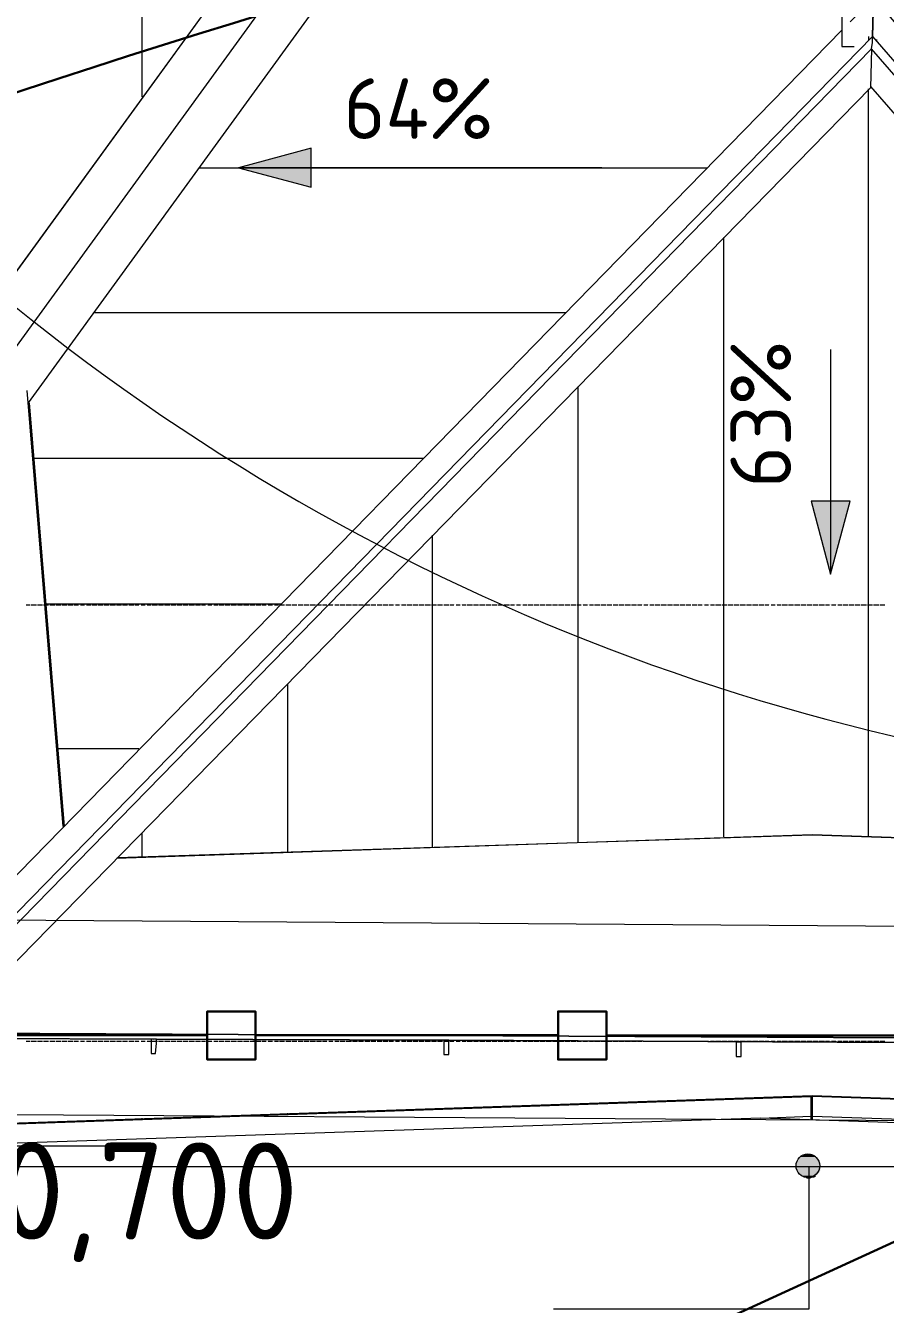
# Model space of a CAD drawing. Header units: millimetres. Extents: x -42533 to 645315, y 3457 to 82611.
# Drawn here: x 585806 to 589356, y 10985 to 16262 of the extents above; entities that cross this region are included whole.
import ezdxf

# ---------------------------------------------------------------- set-up
doc = ezdxf.new("R2010")
doc.units = ezdxf.units.MM
for name, color, linetype, true_color in [('PDF _!ЭОМ.Молниезащита', 7, 'Continuous', 0x954a95), ('PDF _Антураж', 7, 'Continuous', 0xbababa), ('PDF _Крыша штриховка', 7, 'Continuous', 0xbababa), ('PDF _Обобщенные модели', 7, 'Continuous', 0xbababa), ('PDF _Ограждение', 7, 'Continuous', 0xbababa), ('PDF _Оси', 7, 'Continuous', 0xbababa), ('PDF _Отметки', 7, 'Continuous', 0xbababa), ('PDF _Размеры', 7, 'Continuous', 0xbababa)]:
    doc.layers.add(name, color=color, linetype=linetype, true_color=true_color)
doc.layers.add('PDF _Линии', color=7, linetype='Continuous')
doc.layers.add('PDF _Текст', color=7, linetype='Continuous')
doc.styles.add('PDF GOST Common', font='GOST_Common.ttf')
doc.styles.add('PDF ISOCPEUR', font='isocpeur.ttf')

msp = doc.modelspace()

# ---------------------------------------------------------------- linework, layer by layer
at = {"layer": 'PDF _!ЭОМ.Молниезащита', "color": 1, "lineweight": 30}
msp.add_lwpolyline([(595363.3, 13981.6), (575663.1, 4947.2)], dxfattribs=at)
at = {"layer": 'PDF _!ЭОМ.Молниезащита', "color": 251, "lineweight": 5, "true_color": 0x545454}
msp.add_lwpolyline([(579862, 13206.5), (583347.7, 11639.4), (586248.9, 11639.4)], dxfattribs=at)
at = {"layer": 'PDF _!ЭОМ.Молниезащита', "color": 5, "lineweight": 30}
for points in [[(585306.5, 12096.8), (586306.1, 12096.8), (586555.9, 12096.8), (586555.9, 12194.2), (586755, 12194.2), (586755, 11995.2), (586555.9, 11995.2), (586555.9, 12096.8)], [(586755, 12096.8), (587754.5, 12096.8), (588004.4, 12096.8), (588004.4, 12194.2), (588203.5, 12194.2), (588203.5, 11995.2), (588004.4, 11995.2), (588004.4, 12096.8)], [(588203.5, 12094.7), (589203, 12094.7), (589452.9, 12094.7), (589452.9, 12192.1), (589652, 12192.1), (589652, 11993.1), (589452.9, 11993.1), (589452.9, 12094.7)]]:
    msp.add_lwpolyline(points, dxfattribs=at)
at = {"layer": 'PDF _!ЭОМ.Молниезащита', "lineweight": 13}
msp.add_arc((591445.4, 22129.1), 9036.1, 344.77295, 295.66956, dxfattribs=at)
at = {"layer": 'PDF _!ЭОМ.Молниезащита', "lineweight": 30}
msp.add_arc((599431.9, -25184.2), 43378.4, 98.91182, 124.50339, dxfattribs=at)
at = {"layer": 'PDF _Антураж', "color": 8, "lineweight": 18}
for points in [[(585960.9, 12956.6), (585812.6, 14756.6)], [(585821.1, 14705.8), (585965.1, 12956.6)], [(592072.5, 12821.1), (589052.7, 12922.7), (586181.1, 12825.3)], [(586185.3, 12829.5), (589052.7, 12922.7), (592068.2, 12821.1)], [(589052.7, 12922.7), (589052.7, 12922.7)], [(585088.4, 11707.2), (589048.4, 11842.7), (589048.4, 11762.2)], [(585096.9, 11711.4), (589052.7, 11846.9), (593033.9, 11711.4)], [(588840.9, 11753.8), (589048.4, 11762.2), (589048.4, 11745.3), (589048.4, 11753.8), (589048.4, 11762.2), (589048.4, 11758), (589048.4, 11753.8), (589048.4, 11758), (589048.4, 11834.2), (589048.4, 11830), (589048.4, 11834.2), (589048.4, 11842.7)], [(593042.4, 11707.2), (589052.7, 11842.7), (589052.7, 11834.2), (589052.7, 11830), (589052.7, 11834.2), (589052.7, 11758), (589052.7, 11753.8), (589052.7, 11758), (589052.7, 11762.2), (589052.7, 11753.8), (589052.7, 11745.3), (589052.7, 11762.2), (593190.6, 11622.5), (593190.6, 11618.2)], [(589052.7, 11762.2), (589052.7, 11842.7)]]:
    msp.add_lwpolyline(points, dxfattribs=at)
at = {"layer": 'PDF _Крыша штриховка', "color": 8, "lineweight": 9}
for points in [[(586287, 15967.9), (586287, 19593.4)], [(589285.6, 12918.5), (589285.6, 16001.8)], [(586524.2, 15675.7), (588620.7, 15675.7)], [(588688.4, 12914.2), (588688.4, 15387.7)], [(586087.9, 15078.5), (588036.2, 15078.5)], [(588087, 12893.1), (588087, 14773.6)], [(585838, 14477.1), (587447.5, 14477.1)], [(587485.6, 12871.9), (587485.6, 14159.4)], [(585888.9, 13875.7), (586863, 13875.7)], [(586888.4, 12850.7), (586888.4, 13545.3)], [(585935.5, 13278.5), (586274.3, 13278.5)], [(586287, 12829.5), (586287, 12931.2)], [(588688.4, 11830), (588688.4, 11834.2)], [(589285.6, 11834.2), (589285.6, 11838.5)], [(586888.4, 11766.5), (586888.4, 11774.9)], [(587485.6, 11787.6), (587485.6, 11791.9)], [(588087, 11808.8), (588087, 11813.1)], [(586287, 11745.3), (586287, 11753.8)]]:
    msp.add_lwpolyline(points, dxfattribs=at)
at = {"layer": 'PDF _Линии', "color": 8, "lineweight": 9}
for points in [[(584927.4, 11774.9), (593207.6, 11719.9), (593144, 20135.5), (599556.3, 20135.5), (599268.3, 55776), (588900.2, 55776)], [(553827.3, 24730.9), (582318.5, 24654.6), (582229.5, 32125.8), (589577.9, 32125.8), (589577.9, 54975.5), (598506, 54975.5), (598785.5, 20686.1), (592369, 20686.1), (592432.5, 12524.6), (585626.3, 12571.2), (585592.4, 14451.7), (550752.4, 14451.7), (550752.4, 12478), (543802.2, 12478), (543764.1, 20783.5), (537415.3, 20800.5), (537356, 32655.2)]]:
    msp.add_lwpolyline(points, dxfattribs=at)
msp.add_lwpolyline([(593338.8, 12550), (593249.9, 12550), (593190.6, 11605.5), (588840.9, 11753.8), (584830, 11618.2), (584766.5, 11999.4), (584766.5, 11554.7), (593338.8, 11554.7)], close=True, dxfattribs=at)
at = {"layer": 'PDF _Обобщенные модели', "color": 8, "lineweight": 18}
for points in [[(589027.3, 19593.4), (589175.5, 19593.4), (589175.5, 16175.5), (589226.3, 16175.5)], [(589285.6, 16217.8), (589285.6, 16200.9)], [(589319.5, 16200.9), (589319.5, 16205.1)]]:
    msp.add_lwpolyline(points, dxfattribs=at)
at = {"layer": 'PDF _Ограждение', "color": 8, "lineweight": 9}
for points in [[(588917.1, 19584.9), (584935.9, 14104.4), (588917.1, 19580.7)], [(589141.6, 19584.9), (585160.4, 14104.4)], [(589175.5, 19326.6), (585816.9, 14705.8)], [(585329.8, 12105.3), (589298.3, 16167), (589302.6, 16192.4), (589302.6, 16217.8), (589306.8, 16378.8), (589400, 16268.6)], [(589209.4, 16277.1), (589306.8, 16374.5), (589302.6, 16217.8), (592915.3, 12067.2)], [(585317.1, 12295.9), (589175.5, 16243.2)], [(585317.1, 12139.2), (589302.6, 16217.8)], [(592868.7, 12067.2), (589298.3, 16167), (589294.1, 16006), (585478, 12105.3)], [(589294.1, 16010.3), (592724.7, 12071.4)], [(592961.9, 12067.2), (585317.1, 12105.3), (585295.9, 12084.1), (585295.9, 14087.4), (585295.9, 12096.8), (585317.1, 12096.8), (585317.1, 14095.9), (585304.4, 14095.9), (585317.1, 14095.9), (585317.1, 12105.3), (592961.9, 12067.2), (592995.8, 12067.2), (592995.8, 12046), (592961.9, 12050.2)], [(585304.4, 12096.8), (585304.4, 12084.1), (586333.6, 12079.9), (585295.9, 12084.1)]]:
    msp.add_lwpolyline(points, dxfattribs=at)
for points in [[(586342.1, 12020.6), (586346.3, 12062.9), (586346.3, 12079.9), (586325.1, 12079.9), (586325.1, 12062.9), (586325.1, 12020.6)], [(586346.3, 12079.9), (587540.7, 12075.6)], [(587553.4, 12016.4), (587553.4, 12054.5), (587553.4, 12075.6), (587532.2, 12075.6), (587532.2, 12054.5), (587532.2, 12016.4)], [(587553.4, 12075.6), (589959, 12062.9)], [(588760.4, 12007.9), (588760.4, 12050.2), (588760.4, 12067.2), (588739.3, 12067.2), (588739.3, 12050.2), (588739.3, 12007.9)]]:
    msp.add_lwpolyline(points, close=True, dxfattribs=at)
at = {"layer": 'PDF _Оси', "color": 8, "lineweight": 9}
for points in [[(585808.4, 13871.4), (585825.3, 13871.4)], [(585829.6, 13871.4), (585850.8, 13871.4)], [(585855, 13871.4), (585876.2, 13871.4)], [(585880.4, 13871.4), (585901.6, 13871.4)], [(585905.8, 13871.4), (585927, 13871.4)], [(585931.2, 13871.4), (585952.4, 13871.4)], [(585956.6, 13871.4), (585977.8, 13871.4)], [(585982, 13871.4), (586003.2, 13871.4)], [(586007.5, 13871.4), (586024.4, 13871.4)], [(586028.6, 13871.4), (586028.6, 13871.4)], [(586032.9, 13871.4), (586049.8, 13871.4)], [(586054, 13871.4), (586054, 13871.4)], [(586058.3, 13871.4), (586075.2, 13871.4)], [(586079.5, 13871.4), (586100.6, 13871.4)], [(586104.9, 13871.4), (586126, 13871.4)], [(586130.3, 13871.4), (586151.5, 13871.4)], [(586155.7, 13871.4), (586176.9, 13871.4)], [(586181.1, 13871.4), (586202.3, 13871.4)], [(586206.5, 13871.4), (586227.7, 13871.4)], [(586231.9, 13871.4), (586253.1, 13871.4)], [(586257.3, 13871.4), (586274.3, 13871.4)], [(586278.5, 13871.4), (586278.5, 13871.4)], [(586282.8, 13871.4), (586299.7, 13871.4)], [(586303.9, 13871.4), (586303.9, 13871.4)], [(586308.2, 13871.4), (586325.1, 13871.4)], [(586329.3, 13871.4), (586350.5, 13871.4)], [(586354.8, 13871.4), (586375.9, 13871.4)], [(586380.2, 13871.4), (586401.3, 13871.4)], [(586405.6, 13871.4), (586426.8, 13871.4)], [(586431, 13871.4), (586452.2, 13871.4)], [(586456.4, 13871.4), (586477.6, 13871.4)], [(586481.8, 13871.4), (586503, 13871.4)], [(586507.2, 13871.4), (586528.4, 13871.4)], [(586532.6, 13871.4), (586549.6, 13871.4)], [(586553.8, 13871.4), (586553.8, 13871.4)], [(586558.1, 13871.4), (586575, 13871.4)], [(586579.2, 13871.4), (586579.2, 13871.4)], [(586583.5, 13871.4), (586600.4, 13871.4)], [(586604.6, 13871.4), (586625.8, 13871.4)], [(586630.1, 13871.4), (586651.2, 13871.4)], [(586655.5, 13871.4), (586676.6, 13871.4)], [(586680.9, 13871.4), (586702.1, 13871.4)], [(586706.3, 13871.4), (586727.5, 13871.4)], [(586731.7, 13871.4), (586752.9, 13871.4)], [(586757.1, 13871.4), (586778.3, 13871.4)], [(586782.5, 13871.4), (586799.5, 13871.4)], [(586803.7, 13871.4), (586803.7, 13871.4)], [(586807.9, 13871.4), (586824.9, 13871.4)], [(586829.1, 13871.4), (586829.1, 13871.4)], [(586833.4, 13871.4), (586850.3, 13871.4)], [(586854.5, 13871.4), (586875.7, 13871.4)], [(586879.9, 13871.4), (586901.1, 13871.4)], [(586905.4, 13871.4), (586926.5, 13871.4)], [(586930.8, 13871.4), (586951.9, 13871.4)], [(586956.2, 13871.4), (586977.4, 13871.4)], [(586981.6, 13871.4), (587002.8, 13871.4)], [(587007, 13871.4), (587028.2, 13871.4)], [(587032.4, 13871.4), (587049.4, 13871.4)], [(587053.6, 13871.4), (587053.6, 13871.4)], [(587057.8, 13871.4), (587074.8, 13871.4)], [(587079, 13871.4), (587079, 13871.4)], [(587083.2, 13871.4), (587100.2, 13871.4)], [(587104.4, 13871.4), (587125.6, 13871.4)], [(587129.8, 13871.4), (587151, 13871.4)], [(587155.2, 13871.4), (587176.4, 13871.4)], [(587180.7, 13871.4), (587201.8, 13871.4)], [(587206.1, 13871.4), (587227.2, 13871.4)], [(587231.5, 13871.4), (587252.7, 13871.4)], [(587256.9, 13871.4), (587278.1, 13871.4)], [(587282.3, 13871.4), (587303.5, 13871.4)], [(587307.7, 13871.4), (587324.7, 13871.4)], [(587328.9, 13871.4), (587328.9, 13871.4)], [(587333.1, 13871.4), (587350.1, 13871.4)], [(587354.3, 13871.4), (587354.3, 13871.4)], [(587358.5, 13871.4), (587375.5, 13871.4)], [(587379.7, 13871.4), (587400.9, 13871.4)], [(587405.1, 13871.4), (587426.3, 13871.4)], [(587430.5, 13871.4), (587451.7, 13871.4)], [(587455.9, 13871.4), (587477.1, 13871.4)], [(587481.4, 13871.4), (587502.5, 13871.4)], [(587506.8, 13871.4), (587527.9, 13871.4)], [(587532.2, 13871.4), (587553.4, 13871.4)], [(587557.6, 13871.4), (587574.5, 13871.4)], [(587578.8, 13871.4), (587578.8, 13871.4)], [(587583, 13871.4), (587599.9, 13871.4)], [(587604.2, 13871.4), (587604.2, 13871.4)], [(587608.4, 13871.4), (587625.4, 13871.4)], [(587629.6, 13871.4), (587650.8, 13871.4)], [(587655, 13871.4), (587676.2, 13871.4)], [(587680.4, 13871.4), (587701.6, 13871.4)], [(587705.8, 13871.4), (587727, 13871.4)], [(587731.2, 13871.4), (587752.4, 13871.4)], [(587756.7, 13871.4), (587777.8, 13871.4)], [(587782.1, 13871.4), (587803.2, 13871.4)], [(587807.5, 13871.4), (587824.4, 13871.4)], [(587828.7, 13871.4), (587828.7, 13871.4)], [(587832.9, 13871.4), (587849.8, 13871.4)], [(587854.1, 13871.4), (587854.1, 13871.4)], [(587858.3, 13871.4), (587875.2, 13871.4)], [(587879.5, 13871.4), (587900.7, 13871.4)], [(587904.9, 13871.4), (587926.1, 13871.4)], [(587930.3, 13871.4), (587951.5, 13871.4)], [(587955.7, 13871.4), (587976.9, 13871.4)], [(587981.1, 13871.4), (588002.3, 13871.4)], [(588006.5, 13871.4), (588027.7, 13871.4)], [(588032, 13871.4), (588053.1, 13871.4)], [(588057.4, 13871.4), (588078.5, 13871.4)], [(588082.8, 13871.4), (588099.7, 13871.4)], [(588104, 13871.4), (588104, 13871.4)], [(588108.2, 13871.4), (588125.1, 13871.4)], [(588129.4, 13871.4), (588129.4, 13871.4)], [(588133.6, 13871.4), (588150.5, 13871.4)], [(588154.8, 13871.4), (588176, 13871.4)], [(588180.2, 13871.4), (588201.4, 13871.4)], [(588205.6, 13871.4), (588226.8, 13871.4)], [(588231, 13871.4), (588252.2, 13871.4)], [(588256.4, 13871.4), (588277.6, 13871.4)], [(588281.8, 13871.4), (588303, 13871.4)], [(588307.3, 13871.4), (588328.4, 13871.4)], [(588332.7, 13871.4), (588349.6, 13871.4)], [(588353.8, 13871.4), (588353.8, 13871.4)], [(588358.1, 13871.4), (588375, 13871.4)], [(588379.3, 13871.4), (588379.3, 13871.4)], [(588383.5, 13871.4), (588400.4, 13871.4)], [(588404.7, 13871.4), (588425.8, 13871.4)], [(588430.1, 13871.4), (588451.3, 13871.4)], [(588455.5, 13871.4), (588476.7, 13871.4)], [(588480.9, 13871.4), (588502.1, 13871.4)], [(588506.3, 13871.4), (588527.5, 13871.4)], [(588531.7, 13871.4), (588552.9, 13871.4)], [(588557.1, 13871.4), (588578.3, 13871.4)], [(588582.6, 13871.4), (588599.5, 13871.4)], [(588603.7, 13871.4), (588603.7, 13871.4)], [(588608, 13871.4), (588624.9, 13871.4)], [(588629.1, 13871.4), (588629.1, 13871.4)], [(588633.4, 13871.4), (588650.3, 13871.4)], [(588654.6, 13871.4), (588675.7, 13871.4)], [(588680, 13871.4), (588701.1, 13871.4)], [(588705.4, 13871.4), (588726.6, 13871.4)], [(588730.8, 13871.4), (588752, 13871.4)], [(588756.2, 13871.4), (588777.4, 13871.4)], [(588781.6, 13871.4), (588802.8, 13871.4)], [(588807, 13871.4), (588828.2, 13871.4)], [(588832.4, 13871.4), (588853.6, 13871.4)], [(588857.8, 13871.4), (588874.8, 13871.4)], [(588879, 13871.4), (588879, 13871.4)], [(588883.3, 13871.4), (588900.2, 13871.4)], [(588904.4, 13871.4), (588904.4, 13871.4)], [(588908.7, 13871.4), (588925.6, 13871.4)], [(588929.8, 13871.4), (588951, 13871.4)], [(588955.3, 13871.4), (588976.4, 13871.4)], [(588980.7, 13871.4), (589001.8, 13871.4)], [(589006.1, 13871.4), (589027.3, 13871.4)], [(589031.5, 13871.4), (589052.7, 13871.4)], [(589056.9, 13871.4), (589078.1, 13871.4)], [(589082.3, 13871.4), (589103.5, 13871.4)], [(589107.7, 13871.4), (589124.7, 13871.4)], [(589128.9, 13871.4), (589128.9, 13871.4)], [(589133.1, 13871.4), (589150.1, 13871.4)], [(589154.3, 13871.4), (589154.3, 13871.4)], [(589158.6, 13871.4), (589175.5, 13871.4)], [(589179.7, 13871.4), (589200.9, 13871.4)], [(589205.1, 13871.4), (589226.3, 13871.4)], [(589230.6, 13871.4), (589251.7, 13871.4)], [(589256, 13871.4), (589277.1, 13871.4)], [(589281.4, 13871.4), (589302.6, 13871.4)], [(589306.8, 13871.4), (589328, 13871.4)], [(589332.2, 13871.4), (589353.4, 13871.4)], [(585808.4, 12071.4), (585825.3, 12071.4)], [(585829.6, 12071.4), (585850.8, 12071.4)], [(585855, 12071.4), (585876.2, 12071.4)], [(585880.4, 12071.4), (585901.6, 12071.4)], [(585905.8, 12071.4), (585927, 12071.4)], [(585931.2, 12071.4), (585952.4, 12071.4)], [(585956.6, 12071.4), (585977.8, 12071.4)], [(585982, 12071.4), (586003.2, 12071.4)], [(586007.5, 12071.4), (586024.4, 12071.4)], [(586028.6, 12071.4), (586028.6, 12071.4)], [(586032.9, 12071.4), (586049.8, 12071.4)], [(586054, 12071.4), (586054, 12071.4)], [(586058.3, 12071.4), (586075.2, 12071.4)], [(586079.5, 12071.4), (586100.6, 12071.4)], [(586104.9, 12071.4), (586126, 12071.4)], [(586130.3, 12071.4), (586151.5, 12071.4)], [(586155.7, 12071.4), (586176.9, 12071.4)], [(586181.1, 12071.4), (586202.3, 12071.4)], [(586206.5, 12071.4), (586227.7, 12071.4)], [(586231.9, 12071.4), (586253.1, 12071.4)], [(586257.3, 12071.4), (586274.3, 12071.4)], [(586278.5, 12071.4), (586278.5, 12071.4)], [(586282.8, 12071.4), (586299.7, 12071.4)], [(586303.9, 12071.4), (586303.9, 12071.4)], [(586308.2, 12071.4), (586325.1, 12071.4)], [(586329.3, 12071.4), (586350.5, 12071.4)], [(586354.8, 12071.4), (586375.9, 12071.4)], [(586380.2, 12071.4), (586401.3, 12071.4)], [(586405.6, 12071.4), (586426.8, 12071.4)], [(586431, 12071.4), (586452.2, 12071.4)], [(586456.4, 12071.4), (586477.6, 12071.4)], [(586481.8, 12071.4), (586503, 12071.4)], [(586507.2, 12071.4), (586528.4, 12071.4)], [(586532.6, 12071.4), (586549.6, 12071.4)], [(586553.8, 12071.4), (586553.8, 12071.4)], [(586558.1, 12071.4), (586575, 12071.4)], [(586579.2, 12071.4), (586579.2, 12071.4)], [(586583.5, 12071.4), (586600.4, 12071.4)], [(586604.6, 12071.4), (586625.8, 12071.4)], [(586630.1, 12071.4), (586651.2, 12071.4)], [(586655.5, 12071.4), (586676.6, 12071.4)], [(586680.9, 12071.4), (586702.1, 12071.4)], [(586706.3, 12071.4), (586727.5, 12071.4)], [(586731.7, 12071.4), (586752.9, 12071.4)], [(586757.1, 12071.4), (586778.3, 12071.4)], [(586782.5, 12071.4), (586799.5, 12071.4)], [(586803.7, 12071.4), (586803.7, 12071.4)], [(586807.9, 12071.4), (586824.9, 12071.4)], [(586829.1, 12071.4), (586829.1, 12071.4)], [(586833.4, 12071.4), (586850.3, 12071.4)], [(586854.5, 12071.4), (586875.7, 12071.4)], [(586879.9, 12071.4), (586901.1, 12071.4)], [(586905.4, 12071.4), (586926.5, 12071.4)], [(586930.8, 12071.4), (586951.9, 12071.4)], [(586956.2, 12071.4), (586977.4, 12071.4)], [(586981.6, 12071.4), (587002.8, 12071.4)], [(587007, 12071.4), (587028.2, 12071.4)], [(587032.4, 12071.4), (587049.4, 12071.4)], [(587053.6, 12071.4), (587053.6, 12071.4)], [(587057.8, 12071.4), (587074.8, 12071.4)], [(587079, 12071.4), (587079, 12071.4)], [(587083.2, 12071.4), (587100.2, 12071.4)], [(587104.4, 12071.4), (587125.6, 12071.4)], [(587129.8, 12071.4), (587151, 12071.4)], [(587155.2, 12071.4), (587176.4, 12071.4)], [(587180.7, 12071.4), (587201.8, 12071.4)], [(587206.1, 12071.4), (587227.2, 12071.4)], [(587231.5, 12071.4), (587252.7, 12071.4)], [(587256.9, 12071.4), (587278.1, 12071.4)], [(587282.3, 12071.4), (587303.5, 12071.4)], [(587307.7, 12071.4), (587324.7, 12071.4)], [(587328.9, 12071.4), (587328.9, 12071.4)], [(587333.1, 12071.4), (587350.1, 12071.4)], [(587354.3, 12071.4), (587354.3, 12071.4)], [(587358.5, 12071.4), (587375.5, 12071.4)], [(587379.7, 12071.4), (587400.9, 12071.4)], [(587405.1, 12071.4), (587426.3, 12071.4)], [(587430.5, 12071.4), (587451.7, 12071.4)], [(587455.9, 12071.4), (587477.1, 12071.4)], [(587481.4, 12071.4), (587502.5, 12071.4)], [(587506.8, 12071.4), (587527.9, 12071.4)], [(587532.2, 12071.4), (587553.4, 12071.4)], [(587557.6, 12071.4), (587574.5, 12071.4)], [(587578.8, 12071.4), (587578.8, 12071.4)], [(587583, 12071.4), (587599.9, 12071.4)], [(587604.2, 12071.4), (587604.2, 12071.4)], [(587608.4, 12071.4), (587625.4, 12071.4)], [(587629.6, 12071.4), (587650.8, 12071.4)], [(587655, 12071.4), (587676.2, 12071.4)], [(587680.4, 12071.4), (587701.6, 12071.4)], [(587705.8, 12071.4), (587727, 12071.4)], [(587731.2, 12071.4), (587752.4, 12071.4)], [(587756.7, 12071.4), (587777.8, 12071.4)], [(587782.1, 12071.4), (587803.2, 12071.4)], [(587807.5, 12071.4), (587824.4, 12071.4)], [(587828.7, 12071.4), (587828.7, 12071.4)], [(587832.9, 12071.4), (587849.8, 12071.4)], [(587854.1, 12071.4), (587854.1, 12071.4)], [(587858.3, 12071.4), (587875.2, 12071.4)], [(587879.5, 12071.4), (587900.7, 12071.4)], [(587904.9, 12071.4), (587926.1, 12071.4)], [(587930.3, 12071.4), (587951.5, 12071.4)], [(587955.7, 12071.4), (587976.9, 12071.4)], [(587981.1, 12071.4), (588002.3, 12071.4)], [(588006.5, 12071.4), (588027.7, 12071.4)], [(588032, 12071.4), (588053.1, 12071.4)], [(588057.4, 12071.4), (588078.5, 12071.4)], [(588082.8, 12071.4), (588099.7, 12071.4)], [(588104, 12071.4), (588104, 12071.4)], [(588108.2, 12071.4), (588125.1, 12071.4)], [(588129.4, 12071.4), (588129.4, 12071.4)], [(588133.6, 12071.4), (588150.5, 12071.4)], [(588154.8, 12071.4), (588176, 12071.4)], [(588180.2, 12071.4), (588201.4, 12071.4)], [(588205.6, 12071.4), (588226.8, 12071.4)], [(588231, 12071.4), (588252.2, 12071.4)], [(588256.4, 12071.4), (588277.6, 12071.4)], [(588281.8, 12071.4), (588303, 12071.4)], [(588307.3, 12071.4), (588328.4, 12071.4)], [(588332.7, 12071.4), (588349.6, 12071.4)], [(588353.8, 12071.4), (588353.8, 12071.4)], [(588358.1, 12071.4), (588375, 12071.4)], [(588379.3, 12071.4), (588379.3, 12071.4)], [(588383.5, 12071.4), (588400.4, 12071.4)], [(588404.7, 12071.4), (588425.8, 12071.4)], [(588430.1, 12071.4), (588451.3, 12071.4)], [(588455.5, 12071.4), (588476.7, 12071.4)], [(588480.9, 12071.4), (588502.1, 12071.4)], [(588506.3, 12071.4), (588527.5, 12071.4)], [(588531.7, 12071.4), (588552.9, 12071.4)], [(588557.1, 12071.4), (588578.3, 12071.4)], [(588582.6, 12071.4), (588599.5, 12071.4)], [(588603.7, 12071.4), (588603.7, 12071.4)], [(588608, 12071.4), (588624.9, 12071.4)], [(588629.1, 12071.4), (588629.1, 12071.4)], [(588633.4, 12071.4), (588650.3, 12071.4)], [(588654.6, 12071.4), (588675.7, 12071.4)], [(588680, 12071.4), (588701.1, 12071.4)], [(588705.4, 12071.4), (588726.6, 12071.4)], [(588730.8, 12071.4), (588752, 12071.4)], [(588756.2, 12071.4), (588777.4, 12071.4)], [(588781.6, 12071.4), (588802.8, 12071.4)], [(588807, 12071.4), (588828.2, 12071.4)], [(588832.4, 12071.4), (588853.6, 12071.4)], [(588857.8, 12071.4), (588874.8, 12071.4)], [(588879, 12071.4), (588879, 12071.4)], [(588883.3, 12071.4), (588900.2, 12071.4)], [(588904.4, 12071.4), (588904.4, 12071.4)], [(588908.7, 12071.4), (588925.6, 12071.4)], [(588929.8, 12071.4), (588951, 12071.4)], [(588955.3, 12071.4), (588976.4, 12071.4)], [(588980.7, 12071.4), (589001.8, 12071.4)], [(589006.1, 12071.4), (589027.3, 12071.4)], [(589031.5, 12071.4), (589052.7, 12071.4)], [(589056.9, 12071.4), (589078.1, 12071.4)], [(589082.3, 12071.4), (589103.5, 12071.4)], [(589107.7, 12071.4), (589124.7, 12071.4)], [(589128.9, 12071.4), (589128.9, 12071.4)], [(589133.1, 12071.4), (589150.1, 12071.4)], [(589154.3, 12071.4), (589154.3, 12071.4)], [(589158.6, 12071.4), (589175.5, 12071.4)], [(589179.7, 12071.4), (589200.9, 12071.4)], [(589205.1, 12071.4), (589226.3, 12071.4)], [(589230.6, 12071.4), (589251.7, 12071.4)], [(589256, 12071.4), (589277.1, 12071.4)], [(589281.4, 12071.4), (589302.6, 12071.4)], [(589306.8, 12071.4), (589328, 12071.4)], [(589332.2, 12071.4), (589353.4, 12071.4)]]:
    msp.add_lwpolyline(points, dxfattribs=at)
at = {"layer": 'PDF _Отметки', "color": 8, "lineweight": 20}
msp.add_lwpolyline([(589040, 11554.7), (589040, 10966), (587985.4, 10966)], dxfattribs=at)
at = {"layer": 'PDF _Отметки', "lineweight": 9}
msp.add_circle((589035.4, 11557.2), 48.7, dxfattribs=at)
at = {"layer": 'PDF _Отметки', "transparency": 33554559}
for points in [[(588993.4, 11571.6), (589086.6, 11567.4), (588989.1, 11567.4)], [(589086.6, 11567.4), (588989.1, 11567.4), (589086.6, 11563.2)], [(588989.1, 11567.4), (589086.6, 11563.2), (588989.1, 11563.2)], [(589086.6, 11563.2), (588989.1, 11563.2), (589086.6, 11558.9)], [(588989.1, 11563.2), (589086.6, 11558.9), (588989.1, 11558.9)], [(589086.6, 11558.9), (588989.1, 11558.9), (589090.8, 11554.7)], [(588989.1, 11558.9), (589090.8, 11554.7), (588989.1, 11554.7)], [(588997.6, 11580.1), (589082.3, 11575.9), (588993.4, 11575.9)], [(589082.3, 11575.9), (588993.4, 11575.9), (589086.6, 11571.6)], [(588993.4, 11575.9), (589086.6, 11571.6), (588993.4, 11571.6)], [(589086.6, 11571.6), (588993.4, 11571.6), (589086.6, 11567.4)], [(589001.8, 11588.6), (589078.1, 11584.3), (588997.6, 11584.3)], [(589078.1, 11584.3), (588997.6, 11584.3), (589082.3, 11580.1)], [(588997.6, 11584.3), (589082.3, 11580.1), (588997.6, 11580.1)], [(589082.3, 11580.1), (588997.6, 11580.1), (589082.3, 11575.9)], [(589006.1, 11592.8), (589073.9, 11588.6), (589001.8, 11588.6)], [(589073.9, 11588.6), (589001.8, 11588.6), (589078.1, 11584.3)], [(589010.3, 11597.1), (589069.6, 11592.8), (589006.1, 11592.8)], [(589069.6, 11592.8), (589006.1, 11592.8), (589073.9, 11588.6)], [(589014.6, 11597.1), (589069.6, 11597.1), (589010.3, 11597.1)], [(589069.6, 11597.1), (589010.3, 11597.1), (589069.6, 11592.8)], [(589018.8, 11601.3), (589065.4, 11597.1), (589014.6, 11597.1)], [(589065.4, 11597.1), (589014.6, 11597.1), (589069.6, 11597.1)], [(589023, 11601.3), (589061.1, 11601.3), (589018.8, 11601.3)], [(589061.1, 11601.3), (589018.8, 11601.3), (589065.4, 11597.1)], [(589027.3, 11605.5), (589052.7, 11601.3), (589023, 11601.3)], [(589052.7, 11601.3), (589023, 11601.3), (589061.1, 11601.3)], [(589031.5, 11605.5), (589052.7, 11605.5), (589027.3, 11605.5)], [(589052.7, 11605.5), (589027.3, 11605.5), (589052.7, 11601.3)], [(589040, 11605.5), (589044.2, 11605.5), (589031.5, 11605.5)], [(589044.2, 11605.5), (589031.5, 11605.5), (589052.7, 11605.5)], [(589090.8, 11554.7), (588989.1, 11554.7), (589086.6, 11550.5)], [(588989.1, 11554.7), (589086.6, 11550.5), (588989.1, 11550.5)], [(589086.6, 11550.5), (588989.1, 11550.5), (589086.6, 11546.2)], [(588989.1, 11550.5), (589086.6, 11546.2), (588989.1, 11546.2)], [(589086.6, 11546.2), (588989.1, 11546.2), (589086.6, 11542)], [(588989.1, 11546.2), (589086.6, 11542), (588989.1, 11542)], [(589086.6, 11542), (588989.1, 11542), (589086.6, 11537.8)], [(588989.1, 11542), (589086.6, 11537.8), (588993.4, 11537.8)], [(589086.6, 11537.8), (588993.4, 11537.8), (589082.3, 11533.5)], [(588993.4, 11537.8), (589082.3, 11533.5), (588993.4, 11533.5)], [(589082.3, 11533.5), (588993.4, 11533.5), (589082.3, 11529.3)], [(588993.4, 11533.5), (589082.3, 11529.3), (588997.6, 11529.3)], [(589082.3, 11529.3), (588997.6, 11529.3), (589078.1, 11525)], [(588997.6, 11529.3), (589078.1, 11525), (588997.6, 11525)], [(589078.1, 11525), (588997.6, 11525), (589073.9, 11520.8)], [(588997.6, 11525), (589073.9, 11520.8), (589001.8, 11520.8)], [(589073.9, 11520.8), (589001.8, 11520.8), (589069.6, 11516.6)], [(589001.8, 11520.8), (589069.6, 11516.6), (589006.1, 11516.6)], [(589069.6, 11516.6), (589006.1, 11516.6), (589069.6, 11512.3)], [(589006.1, 11516.6), (589069.6, 11512.3), (589010.3, 11512.3)], [(589069.6, 11512.3), (589010.3, 11512.3), (589065.4, 11512.3)], [(589010.3, 11512.3), (589065.4, 11512.3), (589014.6, 11512.3)], [(589065.4, 11512.3), (589014.6, 11512.3), (589061.1, 11508.1)], [(589014.6, 11512.3), (589061.1, 11508.1), (589018.8, 11508.1)], [(589061.1, 11508.1), (589018.8, 11508.1), (589052.7, 11508.1)], [(589018.8, 11508.1), (589052.7, 11508.1), (589023, 11508.1)], [(589052.7, 11508.1), (589023, 11508.1), (589027.3, 11508.1)], [(589023, 11508.1), (589052.7, 11508.1), (589052.7, 11508.1)], [(589027.3, 11508.1), (589031.5, 11503.9), (589044.2, 11503.9)], [(589027.3, 11508.1), (589052.7, 11508.1), (589044.2, 11503.9)], [(589031.5, 11503.9), (589044.2, 11503.9), (589040, 11503.9)]]:
    msp.add_solid(points, dxfattribs=at)
at = {"layer": 'PDF _Размеры', "lineweight": 9}
for points in [[(586685.1, 15675.7), (586985.8, 15595.2), (586985.8, 15756.2)], [(589128.9, 13998.5), (589209.4, 14299.2), (589048.4, 14299.2)]]:
    msp.add_lwpolyline(points, close=True, dxfattribs=at)
at = {"layer": 'PDF _Размеры', "lineweight": 20}
for points in [[(588184.4, 15675.7), (586685.1, 15675.7)], [(589128.9, 14926), (589128.9, 13998.5)]]:
    msp.add_lwpolyline(points, dxfattribs=at)
at = {"layer": 'PDF _Размеры', "transparency": 33554559}
for points in [[(586985.8, 15756.2), (586985.8, 15675.7), (586685.1, 15675.7)], [(586985.8, 15675.7), (586685.1, 15675.7), (586985.8, 15595.2)], [(589048.4, 14299.2), (589209.4, 14299.2), (589128.9, 13998.5)]]:
    msp.add_solid(points, dxfattribs=at)

# ---------------------------------------------------------------- texts
at = {"layer": 'PDF _Текст', "color": 7, "attachment_point": 4}
for s, insert, char_height, style in [('64%', (587118.8, 15919.5), 250.03, 'PDF GOST Common'), ('на отм. +0,700', (583315.3, 11406.6), 400.051, 'PDF ISOCPEUR')]:
    msp.add_mtext(s, dxfattribs=dict(at, insert=insert, char_height=char_height, style=style))
at = {"layer": 'PDF _Текст', "color": 7, "insert": (588840.9, 14354.8), "char_height": 250.03, "attachment_point": 4, "rotation": 90, "style": 'PDF GOST Common'}
msp.add_mtext('63%', dxfattribs=at)

doc.saveas('drawing.dxf')
